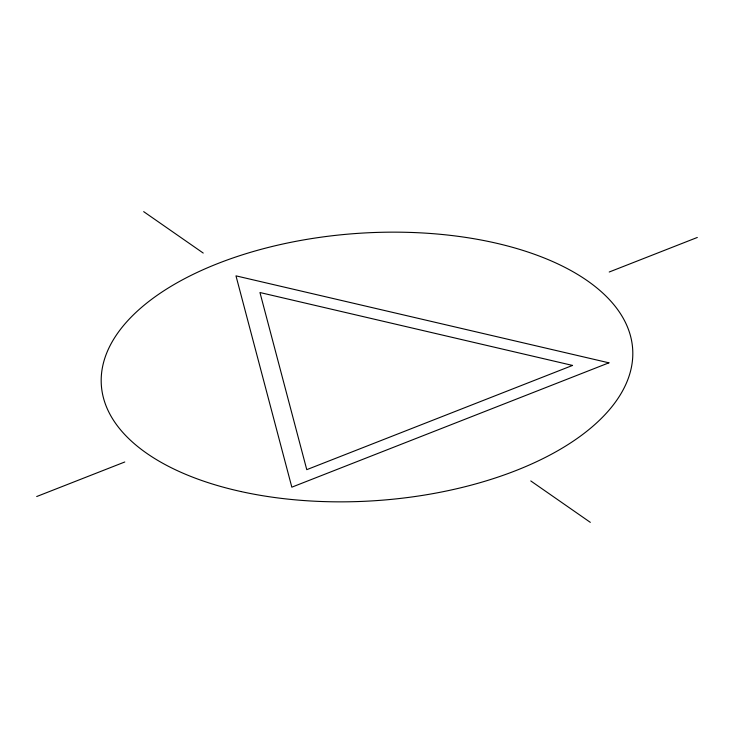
<?xml version="1.0" encoding="UTF-8"?>
<svg xmlns="http://www.w3.org/2000/svg" width="734" height="734" viewBox="0 0 734 734"><rect width="100%" height="100%" fill="white"/><g stroke="black" fill="none" stroke-linecap="round" stroke-linejoin="round"><path stroke-width="1.1" d="M36.7 496.533L124.78 461.989M609.22 272.011L697.3 237.467M143.671 211.64L203.226 253.065M530.774 480.935L590.329 522.36M572.548 365.431L306.766 469.659L259.955 292.527L572.548 365.431M608.917 362.825L291.829 487.174L235.981 275.856L608.917 362.825M240.835 491.514A266.268 133.937 -3.9 0 0 632.699 349.586A266.268 133.937 -3.9 0 0 227.467 259.9A266.268 133.937 -3.9 0 0 240.835 491.514"/></g></svg>
